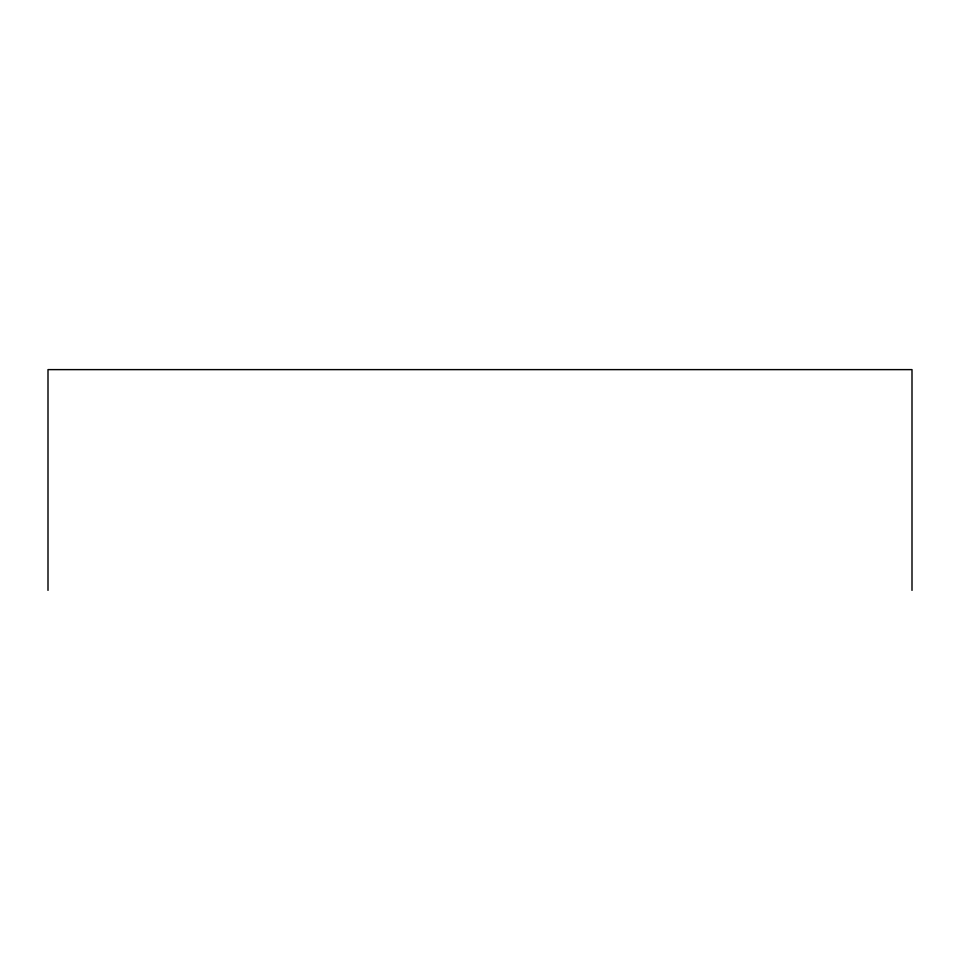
<?xml version="1.0" encoding="UTF-8"?>
<svg xmlns="http://www.w3.org/2000/svg" width="960" height="960" viewBox="0 0 960 960"><rect width="100%" height="100%" fill="white"/><g stroke="black" fill="none" stroke-linecap="round" stroke-linejoin="round"><path stroke-width="1.44" d="M912 590.376L912 369.624L48 369.624L48 590.376"/></g></svg>
